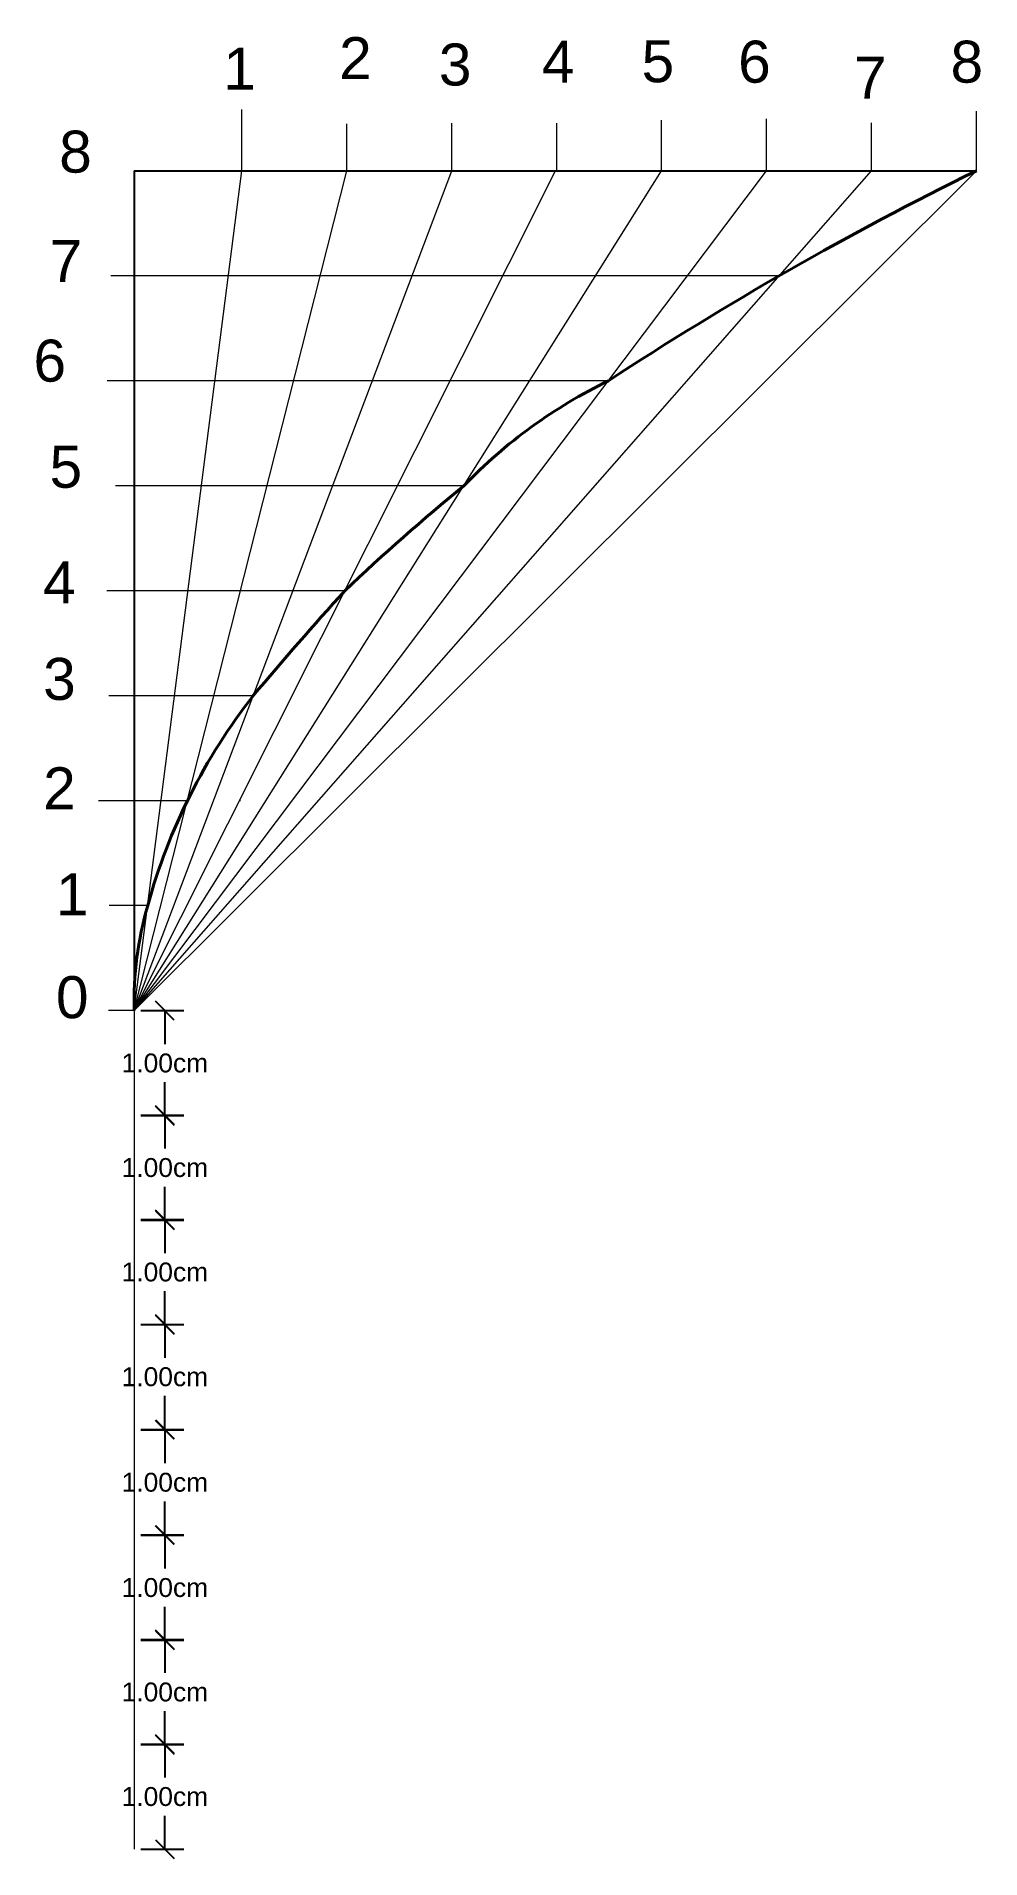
# Model space of a CAD drawing. Header units: millimetres. Extents: x 4554.9 to 4563.9, y 1696.8 to 1714.2.
import ezdxf

# ---------------------------------------------------------------- set-up
doc = ezdxf.new("R2010")
doc.units = ezdxf.units.MM
doc.styles.get("Standard").update_dxf_attribs({"font": 'arial.ttf'})
doc.dimstyles.get("Standard").update_dxf_attribs({"dimtxt": 0.18, "dimasz": 0.18, "dimexe": 0.18, "dimexo": 0.0625, "dimgap": 0.09, "dimtad": 0, "dimtih": 1, "dimtoh": 1, "dimzin": 0, "dimdsep": 46, "dimtxsty": 'Standard', "dimblk": 'OBLIQUE', "dimcen": 0.09, "dimadec": 0, "dimazin": 0, "dimtfac": 1, "dimtofl": 0, "dimtmove": 0, "dimatfit": 3, "dimfxl": 1, "dimtolj": 1, "dimtzin": 0, "dimarcsym": 0})

# ---------------------------------------------------------------- blocks, each defined once
blk = doc.blocks.new('_Oblique')
at = {"color": 0, "linetype": 'ByBlock', "lineweight": -2}
blk.add_line((-0.5, -0.5), (0.5, 0.5), dxfattribs=at)
blk = doc.blocks.new('*D26')
at = {"color": 0, "linetype": 'Continuous', "lineweight": -2, "transparency": 16777216}
for p, q in [((4555.928, 1704.872), (4556.337, 1704.872)), ((4556.157, 1704.872), (4556.157, 1704.554)), ((4556.157, 1703.872), (4556.157, 1704.191)), ((4555.928, 1703.872), (4556.337, 1703.872))]:
    blk.add_line(p, q, dxfattribs=at)
at = {"layer": 'Defpoints', "color": 0, "linetype": 'Continuous', "lineweight": 18, "transparency": 16777216}
for p in [(4555.865, 1704.872), (4555.865, 1703.872), (4556.157, 1703.872)]:
    blk.add_point(p, dxfattribs=at)
at = {"color": 0, "linetype": 'Continuous', "lineweight": -2, "transparency": 16777216, "xscale": 0.18, "yscale": 0.18, "zscale": 0.18}
for p, rotation in [((4556.157, 1704.872), 90), ((4556.157, 1703.872), 270)]:
    blk.add_blockref('_Oblique', p, dxfattribs=dict(at, rotation=rotation))
at = {"color": 0, "linetype": 'Continuous', "lineweight": 18, "transparency": 16777216, "insert": (4556.157, 1704.372), "char_height": 0.18, "attachment_point": 5}
blk.add_mtext('\\A1;1.00cm ', dxfattribs=at)
blk = doc.blocks.new('*D27')
at = {"color": 0, "linetype": 'Continuous', "lineweight": -2, "transparency": 16777216}
for p, q in [((4555.928, 1703.876), (4556.337, 1703.876)), ((4556.157, 1703.876), (4556.157, 1703.558)), ((4556.157, 1702.876), (4556.157, 1703.194)), ((4555.928, 1702.876), (4556.337, 1702.876))]:
    blk.add_line(p, q, dxfattribs=at)
at = {"layer": 'Defpoints', "color": 0, "linetype": 'Continuous', "lineweight": 18, "transparency": 16777216}
for p in [(4555.865, 1703.876), (4555.865, 1702.876), (4556.157, 1702.876)]:
    blk.add_point(p, dxfattribs=at)
at = {"color": 0, "linetype": 'Continuous', "lineweight": -2, "transparency": 16777216, "xscale": 0.18, "yscale": 0.18, "zscale": 0.18}
for p, rotation in [((4556.157, 1703.876), 90), ((4556.157, 1702.876), 270)]:
    blk.add_blockref('_Oblique', p, dxfattribs=dict(at, rotation=rotation))
at = {"color": 0, "linetype": 'Continuous', "lineweight": 18, "transparency": 16777216, "insert": (4556.157, 1703.376), "char_height": 0.18, "attachment_point": 5}
blk.add_mtext('\\A1;1.00cm ', dxfattribs=at)
blk = doc.blocks.new('*D28')
at = {"color": 0, "linetype": 'Continuous', "lineweight": -2, "transparency": 16777216}
for p, q in [((4555.928, 1702.881), (4556.337, 1702.881)), ((4556.157, 1702.881), (4556.157, 1702.562)), ((4556.157, 1701.881), (4556.157, 1702.199)), ((4555.928, 1701.881), (4556.337, 1701.881))]:
    blk.add_line(p, q, dxfattribs=at)
at = {"layer": 'Defpoints', "color": 0, "linetype": 'Continuous', "lineweight": 18, "transparency": 16777216}
for p in [(4555.865, 1702.881), (4555.865, 1701.881), (4556.157, 1701.881)]:
    blk.add_point(p, dxfattribs=at)
at = {"color": 0, "linetype": 'Continuous', "lineweight": -2, "transparency": 16777216, "xscale": 0.18, "yscale": 0.18, "zscale": 0.18}
for p, rotation in [((4556.157, 1702.881), 90), ((4556.157, 1701.881), 270)]:
    blk.add_blockref('_Oblique', p, dxfattribs=dict(at, rotation=rotation))
at = {"color": 0, "linetype": 'Continuous', "lineweight": 18, "transparency": 16777216, "insert": (4556.157, 1702.381), "char_height": 0.18, "attachment_point": 5}
blk.add_mtext('\\A1;1.00cm ', dxfattribs=at)
blk = doc.blocks.new('*D29')
at = {"color": 0, "linetype": 'Continuous', "lineweight": -2, "transparency": 16777216}
for p, q in [((4555.928, 1701.883), (4556.337, 1701.883)), ((4556.157, 1701.883), (4556.157, 1701.564)), ((4556.157, 1700.883), (4556.157, 1701.201)), ((4555.928, 1700.883), (4556.337, 1700.883))]:
    blk.add_line(p, q, dxfattribs=at)
at = {"layer": 'Defpoints', "color": 0, "linetype": 'Continuous', "lineweight": 18, "transparency": 16777216}
for p in [(4555.865, 1701.883), (4555.865, 1700.883), (4556.157, 1700.883)]:
    blk.add_point(p, dxfattribs=at)
at = {"color": 0, "linetype": 'Continuous', "lineweight": -2, "transparency": 16777216, "xscale": 0.18, "yscale": 0.18, "zscale": 0.18}
for p, rotation in [((4556.157, 1701.883), 90), ((4556.157, 1700.883), 270)]:
    blk.add_blockref('_Oblique', p, dxfattribs=dict(at, rotation=rotation))
at = {"color": 0, "linetype": 'Continuous', "lineweight": 18, "transparency": 16777216, "insert": (4556.157, 1701.383), "char_height": 0.18, "attachment_point": 5}
blk.add_mtext('\\A1;1.00cm ', dxfattribs=at)
blk = doc.blocks.new('*D30')
at = {"color": 0, "linetype": 'Continuous', "lineweight": -2, "transparency": 16777216}
for p, q in [((4555.928, 1700.878), (4556.337, 1700.878)), ((4556.157, 1700.878), (4556.157, 1700.56)), ((4556.157, 1699.878), (4556.157, 1700.196)), ((4555.928, 1699.878), (4556.337, 1699.878))]:
    blk.add_line(p, q, dxfattribs=at)
at = {"layer": 'Defpoints', "color": 0, "linetype": 'Continuous', "lineweight": 18, "transparency": 16777216}
for p in [(4555.865, 1700.878), (4555.865, 1699.878), (4556.157, 1699.878)]:
    blk.add_point(p, dxfattribs=at)
at = {"color": 0, "linetype": 'Continuous', "lineweight": -2, "transparency": 16777216, "xscale": 0.18, "yscale": 0.18, "zscale": 0.18}
for p, rotation in [((4556.157, 1700.878), 90), ((4556.157, 1699.878), 270)]:
    blk.add_blockref('_Oblique', p, dxfattribs=dict(at, rotation=rotation))
at = {"color": 0, "linetype": 'Continuous', "lineweight": 18, "transparency": 16777216, "insert": (4556.157, 1700.378), "char_height": 0.18, "attachment_point": 5}
blk.add_mtext('\\A1;1.00cm ', dxfattribs=at)
blk = doc.blocks.new('*D31')
at = {"color": 0, "linetype": 'Continuous', "lineweight": -2, "transparency": 16777216}
for p, q in [((4555.928, 1699.875), (4556.337, 1699.875)), ((4556.157, 1699.875), (4556.157, 1699.557)), ((4556.157, 1698.875), (4556.157, 1699.193)), ((4555.928, 1698.875), (4556.337, 1698.875))]:
    blk.add_line(p, q, dxfattribs=at)
at = {"layer": 'Defpoints', "color": 0, "linetype": 'Continuous', "lineweight": 18, "transparency": 16777216}
for p in [(4555.865, 1699.875), (4555.865, 1698.875), (4556.157, 1698.875)]:
    blk.add_point(p, dxfattribs=at)
at = {"color": 0, "linetype": 'Continuous', "lineweight": -2, "transparency": 16777216, "xscale": 0.18, "yscale": 0.18, "zscale": 0.18}
for p, rotation in [((4556.157, 1699.875), 90), ((4556.157, 1698.875), 270)]:
    blk.add_blockref('_Oblique', p, dxfattribs=dict(at, rotation=rotation))
at = {"color": 0, "linetype": 'Continuous', "lineweight": 18, "transparency": 16777216, "insert": (4556.157, 1699.375), "char_height": 0.18, "attachment_point": 5}
blk.add_mtext('\\A1;1.00cm ', dxfattribs=at)
blk = doc.blocks.new('*D32')
at = {"color": 0, "linetype": 'Continuous', "lineweight": -2, "transparency": 16777216}
for p, q in [((4555.928, 1698.88), (4556.337, 1698.88)), ((4556.157, 1698.88), (4556.157, 1698.562)), ((4556.157, 1697.88), (4556.157, 1698.198)), ((4555.928, 1697.88), (4556.337, 1697.88))]:
    blk.add_line(p, q, dxfattribs=at)
at = {"layer": 'Defpoints', "color": 0, "linetype": 'Continuous', "lineweight": 18, "transparency": 16777216}
for p in [(4555.865, 1698.88), (4555.865, 1697.88), (4556.157, 1697.88)]:
    blk.add_point(p, dxfattribs=at)
at = {"color": 0, "linetype": 'Continuous', "lineweight": -2, "transparency": 16777216, "xscale": 0.18, "yscale": 0.18, "zscale": 0.18}
for p, rotation in [((4556.157, 1698.88), 90), ((4556.157, 1697.88), 270)]:
    blk.add_blockref('_Oblique', p, dxfattribs=dict(at, rotation=rotation))
at = {"color": 0, "linetype": 'Continuous', "lineweight": 18, "transparency": 16777216, "insert": (4556.157, 1698.38), "char_height": 0.18, "attachment_point": 5}
blk.add_mtext('\\A1;1.00cm ', dxfattribs=at)
blk = doc.blocks.new('*D33')
at = {"color": 0, "linetype": 'Continuous', "lineweight": -2, "transparency": 16777216}
for p, q in [((4555.928, 1697.884), (4556.337, 1697.884)), ((4556.157, 1697.884), (4556.157, 1697.566)), ((4556.157, 1696.884), (4556.157, 1697.202)), ((4555.928, 1696.884), (4556.337, 1696.884))]:
    blk.add_line(p, q, dxfattribs=at)
at = {"layer": 'Defpoints', "color": 0, "linetype": 'Continuous', "lineweight": 18, "transparency": 16777216}
for p in [(4555.865, 1697.884), (4555.865, 1696.884), (4556.157, 1696.884)]:
    blk.add_point(p, dxfattribs=at)
at = {"color": 0, "linetype": 'Continuous', "lineweight": -2, "transparency": 16777216, "xscale": 0.18, "yscale": 0.18, "zscale": 0.18}
for p, rotation in [((4556.157, 1697.884), 90), ((4556.157, 1696.884), 270)]:
    blk.add_blockref('_Oblique', p, dxfattribs=dict(at, rotation=rotation))
at = {"color": 0, "linetype": 'Continuous', "lineweight": 18, "transparency": 16777216, "insert": (4556.157, 1697.384), "char_height": 0.18, "attachment_point": 5}
blk.add_mtext('\\A1;1.00cm ', dxfattribs=at)

msp = doc.modelspace()

# ---------------------------------------------------------------- linework, layer by layer
at = {"color": 2, "linetype": 'Continuous', "lineweight": 18}
for p, q in [((4556.889, 1712.873), (4556.889, 1713.456)), ((4555.865, 1704.872), (4556.889, 1712.873))]:
    msp.add_line(p, q, dxfattribs=at)
at = {"color": 3, "linetype": 'Continuous', "lineweight": 18}
for p, q in [((4563.892, 1712.873), (4563.892, 1713.44)), ((4555.865, 1704.872), (4563.892, 1712.873))]:
    msp.add_line(p, q, dxfattribs=at)
at = {"color": 1, "linetype": 'Continuous', "lineweight": 18}
for p, q in [((4557.891, 1712.873), (4557.891, 1713.32)), ((4555.865, 1704.872), (4557.891, 1712.873)), ((4556.372, 1706.872), (4555.525, 1706.872)), ((4556.878, 1706.872), (4556.869, 1706.872))]:
    msp.add_line(p, q, dxfattribs=at)
at = {"color": 217, "linetype": 'Continuous', "lineweight": 18, "true_color": 0x93278f}
for p, q in [((4558.891, 1712.873), (4558.891, 1713.327)), ((4555.865, 1704.872), (4558.891, 1712.873)), ((4557, 1707.872), (4555.622, 1707.872))]:
    msp.add_line(p, q, dxfattribs=at)
at = {"color": 4, "linetype": 'Continuous', "lineweight": 18}
for p, q in [((4559.891, 1712.873), (4559.891, 1713.327)), ((4555.865, 1704.872), (4559.878, 1712.873)), ((4557.872, 1708.872), (4555.605, 1708.872))]:
    msp.add_line(p, q, dxfattribs=at)
at = {"color": 5, "linetype": 'Continuous', "lineweight": 18}
for p, q in [((4560.891, 1712.873), (4560.891, 1713.355)), ((4555.865, 1704.872), (4560.891, 1712.873)), ((4559.006, 1709.872), (4555.685, 1709.872))]:
    msp.add_line(p, q, dxfattribs=at)
at = {"color": 152, "linetype": 'Continuous', "lineweight": 18, "true_color": 0x2776bb}
for p, q in [((4561.891, 1712.873), (4561.891, 1713.369)), ((4560.384, 1710.872), (4555.608, 1710.872))]:
    msp.add_line(p, q, dxfattribs=at)
at = {"color": 30, "linetype": 'Continuous', "lineweight": 18, "true_color": 0xf26722}
for p, q in [((4562.891, 1712.873), (4562.891, 1713.328)), ((4555.865, 1704.872), (4562.891, 1712.873)), ((4562.012, 1711.872), (4555.641, 1711.872))]:
    msp.add_line(p, q, dxfattribs=at)
at = {"color": 116, "linetype": 'Continuous', "lineweight": 25, "true_color": 0x136734}
for p, q in [((4555.865, 1712.873), (4563.892, 1712.873)), ((4555.865, 1712.872), (4555.865, 1704.872))]:
    msp.add_line(p, q, dxfattribs=at)
at = {"color": 175, "linetype": 'Continuous', "lineweight": 18, "true_color": 0x4554a5}
msp.add_line((4555.865, 1704.872), (4561.891, 1712.873), dxfattribs=at)
at = {"color": 2, "linetype": 'Continuous', "lineweight": 18, "true_color": 0xf1eb1f}
msp.add_line((4555.993, 1705.872), (4555.625, 1705.872), dxfattribs=at)
at = {"linetype": 'Continuous', "lineweight": 18}
msp.add_line((4555.865, 1704.872), (4555.62, 1704.872), dxfattribs=at)
at = {"color": 116, "linetype": 'Continuous', "lineweight": 18, "true_color": 0x136734}
for q in [(4555.865, 1704.872), (4555.865, 1696.884)]:
    msp.add_line((4555.865, 1704.872), q, dxfattribs=at)
at = {"linetype": 'Continuous', "lineweight": 40}
for centre, radius, start, end in [((4578.321, 1683.495), 32.73, 116.1585, 123.2311), ((4562.519, 1706.481), 4.883, 115.9239, 136.0072), ((4572.648, 1693.256), 21.499, 129.3858, 133.4161), ((4585.566, 1683.841), 37.33, 137.8906, 139.9273), ((4561.451, 1704.379), 5.658, 141.8755, 164.6981), ((4559.149, 1704.96), 3.285, 163.8807, 181.5349)]:
    msp.add_arc(centre, radius, start, end, dxfattribs=at)

# ---------------------------------------------------------------- texts
at = {"color": 1, "linetype": 'Continuous', "lineweight": 18, "char_height": 0.4, "attachment_point": 1}
for insert in [(4557.818, 1714.146), (4554.997, 1707.19)]:
    msp.add_mtext_dynamic_manual_height_columns('2', width=0.73705, gutter_width=12.5, heights=[0], dxfattribs=dict(at, insert=insert))
at = {"color": 40, "linetype": 'Continuous', "lineweight": 18, "true_color": 0xf8d731, "char_height": 0.4, "attachment_point": 1}
for insert in [(4556.714, 1714.046), (4555.119, 1706.18)]:
    msp.add_mtext_dynamic_manual_height_columns('1', width=0.73705, gutter_width=12.5, heights=[0], dxfattribs=dict(at, insert=insert))
at = {"color": 217, "linetype": 'Continuous', "lineweight": 18, "true_color": 0x93278f, "char_height": 0.4, "attachment_point": 1}
for insert in [(4558.768, 1714.085), (4554.997, 1708.232)]:
    msp.add_mtext_dynamic_manual_height_columns('3', width=0.73705, gutter_width=12.5, heights=[0], dxfattribs=dict(at, insert=insert))
at = {"color": 4, "linetype": 'Continuous', "lineweight": 18, "char_height": 0.4, "attachment_point": 1}
for insert in [(4559.75, 1714.112), (4554.997, 1709.151)]:
    msp.add_mtext_dynamic_manual_height_columns('4', width=0.73705, gutter_width=12.5, heights=[0], dxfattribs=dict(at, insert=insert))
at = {"color": 5, "linetype": 'Continuous', "lineweight": 18, "char_height": 0.4, "attachment_point": 1}
for insert in [(4560.7, 1714.116), (4555.058, 1710.253)]:
    msp.add_mtext_dynamic_manual_height_columns('5', width=0.73705, gutter_width=12.5, heights=[0], dxfattribs=dict(at, insert=insert))
at = {"color": 152, "linetype": 'Continuous', "lineweight": 18, "true_color": 0x2776bb, "char_height": 0.4, "attachment_point": 1}
for insert in [(4561.62, 1714.112), (4554.905, 1711.264)]:
    msp.add_mtext_dynamic_manual_height_columns('6', width=0.73705, gutter_width=12.5, heights=[0.521], dxfattribs=dict(at, insert=insert))
at = {"color": 30, "linetype": 'Continuous', "lineweight": 18, "true_color": 0xf26722, "char_height": 0.4, "attachment_point": 1}
for insert in [(4562.724, 1713.959), (4555.058, 1712.213)]:
    msp.add_mtext_dynamic_manual_height_columns('7', width=0.73705, gutter_width=12.5, heights=[0], dxfattribs=dict(at, insert=insert))
at = {"color": 3, "linetype": 'Continuous', "lineweight": 18, "char_height": 0.4, "attachment_point": 1}
for insert in [(4563.644, 1714.112), (4555.15, 1713.255)]:
    msp.add_mtext_dynamic_manual_height_columns('8', width=0.73705, gutter_width=12.5, heights=[0], dxfattribs=dict(at, insert=insert))
at = {"linetype": 'Continuous', "lineweight": 18, "insert": (4555.119, 1705.2), "char_height": 0.4, "attachment_point": 1}
msp.add_mtext_dynamic_manual_height_columns('0', width=0.73705, gutter_width=12.5, heights=[0], dxfattribs=at)

# ---------------------------------------------------------------- dimensions: what is measured, and where the dimension line sits
at = {"linetype": 'Continuous', "lineweight": 18}
for p1, p2, picture, middle in [((4555.865, 1704.872), (4555.865, 1703.872), '*D26', (4556.157, 1704.372)), ((4555.865, 1703.876), (4555.865, 1702.876), '*D27', (4556.157, 1703.376)), ((4555.865, 1702.881), (4555.865, 1701.881), '*D28', (4556.157, 1702.381)), ((4555.865, 1701.883), (4555.865, 1700.883), '*D29', (4556.157, 1701.383)), ((4555.865, 1700.878), (4555.865, 1699.878), '*D30', (4556.157, 1700.378)), ((4555.865, 1699.875), (4555.865, 1698.875), '*D31', (4556.157, 1699.375)), ((4555.865, 1698.88), (4555.865, 1697.88), '*D32', (4556.157, 1698.38)), ((4555.865, 1697.884), (4555.865, 1696.884), '*D33', (4556.157, 1697.384))]:
    dim = msp.add_aligned_dim(p1=p1, p2=p2, distance=0.292, dimstyle='Standard', override={"dimpost": 'cm '}, dxfattribs=at)
    dim.commit()
    dim.dimension.update_dxf_attribs({"geometry": picture, "text_midpoint": middle})

doc.saveas('drawing.dxf')
